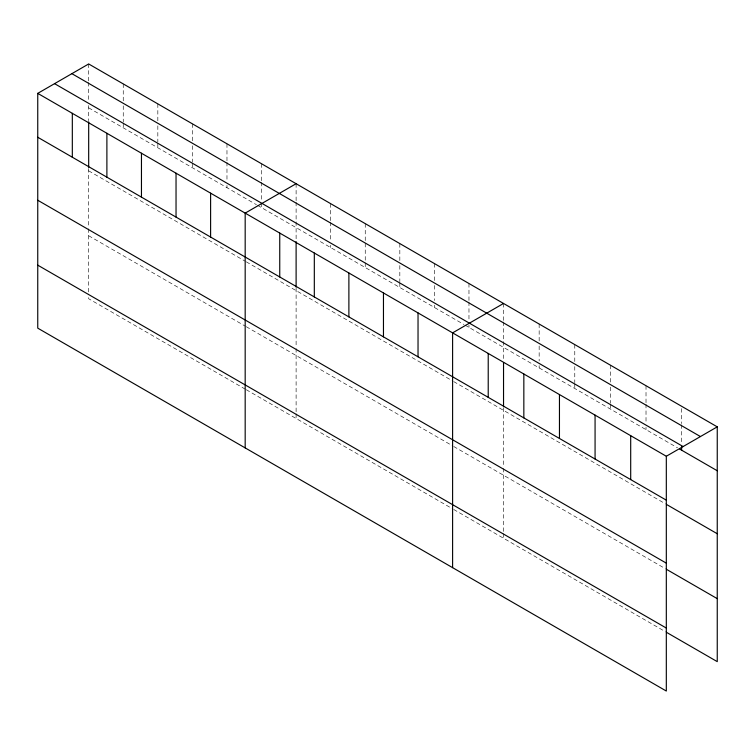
<?xml version="1.0" encoding="UTF-8"?>
<svg xmlns="http://www.w3.org/2000/svg" width="755" height="755" viewBox="0 0 755 755"><rect width="100%" height="100%" fill="white"/><g stroke="black" fill="none" stroke-linecap="round" stroke-linejoin="round"><path stroke-width="0.57" stroke-dasharray="3.77 2.83" d="M88.684 107.852L256.455 204.709M257.474 205.303L463.881 324.471M464.901 325.056L677.565 447.838M88.684 170.847L245.271 261.249M246.29 261.834L452.698 381.001M453.717 381.596L665.353 503.774M88.684 235.749L245.271 326.151M246.29 326.736L452.698 445.903M453.717 446.498L665.353 568.675M245.271 389.146L88.684 298.744L88.684 294.072M246.29 389.731L452.698 508.898M453.717 509.483L665.353 631.671M681.633 408.597L681.633 423.612M681.633 424.772L681.633 443.251M646.016 385.72L646.016 403.047M646.016 404.208L646.016 422.687M646.016 427.311L646.016 429.623M610.399 365.156L610.399 382.483M610.399 387.107L610.399 403.283M610.399 404.435L610.399 409.059M574.772 344.591L574.772 361.919M574.772 366.543L574.772 382.719M574.772 383.87L574.772 388.495M539.155 324.027L539.155 341.354M539.155 345.979L539.155 360.994M539.155 365.618L539.155 367.93M503.538 303.463L503.538 320.79M503.538 321.951L503.538 340.43M503.538 341.59L503.538 360.192M503.538 408.021L503.538 467.147M503.538 468.308L503.538 532.417M503.538 533.587L503.538 538.249M468.968 283.512L468.968 300.839M468.968 301.991L468.968 320.469M468.968 325.094L468.968 327.406M434.399 263.552L434.399 280.879M434.399 285.494L434.399 300.509M434.399 305.133L434.399 307.445M399.829 243.591L399.829 260.919M399.829 265.534L399.829 281.709M399.829 282.861L399.829 287.485M365.25 223.631L365.25 242.11M365.25 243.27L365.25 261.749M365.25 262.9L365.25 267.525M330.681 203.671L330.681 220.998M330.681 222.149L330.681 240.637M330.681 245.252L330.681 247.564M296.111 183.71L296.111 201.038M296.111 202.189L296.111 220.677M296.111 221.828L296.111 239.269M296.111 288.268L296.111 347.394M296.111 348.546L296.111 412.664M296.111 413.834L296.111 418.496M261.541 163.75L261.541 181.077M261.541 182.238L261.541 201.868M261.541 203.029L261.541 207.644M226.972 143.79L226.972 161.117M226.972 162.278L226.972 180.756M226.972 185.381L226.972 187.684M192.402 123.829L192.402 141.157M192.402 145.781L192.402 161.957M192.402 163.108L192.402 167.733M157.833 103.869L157.833 121.196M157.833 125.821L157.833 141.997M157.833 143.148L157.833 147.772M123.254 83.909L123.254 101.245M123.254 105.86L123.254 122.036M123.254 123.188L123.254 127.812M88.684 63.958L88.684 81.285M88.684 82.437L88.684 100.915M88.684 105.54L88.684 120.687M88.684 168.507L88.684 227.632M88.684 228.793L88.684 292.912"/><path stroke-width="1.13" d="M37.75 93.365L666.316 456.256L666.316 691.042L37.75 328.151L37.75 93.365L88.684 63.958L717.25 426.849L717.25 661.635L666.363 632.265M296.111 183.71L245.177 213.118L245.177 447.904M503.538 303.463L452.604 332.87L452.604 567.656M666.316 456.256L717.25 426.849M71.876 73.66L700.442 436.56M54.558 83.654L683.124 446.554M679.594 449.008L717.25 470.752M37.75 137.259L666.316 500.159M666.363 504.368L717.25 533.738M37.75 200.254L666.316 563.145M666.363 569.27L717.25 598.649M37.75 265.156L666.316 628.056M681.633 446.715L681.633 450.188M630.699 435.692L630.699 479.595M595.072 415.127L595.072 459.031M559.455 394.563L559.455 438.466M523.838 373.999L523.838 417.902M503.538 362.532L503.538 406.86M488.221 353.434L488.221 397.338M418.034 312.919L418.034 356.813M383.464 292.959L383.464 336.853M348.885 272.999L348.885 316.892M314.316 253.038L314.316 296.932M296.111 241.609L296.111 287.098M279.746 233.078L279.746 276.972M210.607 193.157L210.607 237.051M176.038 173.197L176.038 217.1M141.459 153.237L141.459 197.14M106.889 133.276L106.889 177.18M88.684 121.848L88.684 167.346M72.32 113.325L72.32 157.219"/></g></svg>
